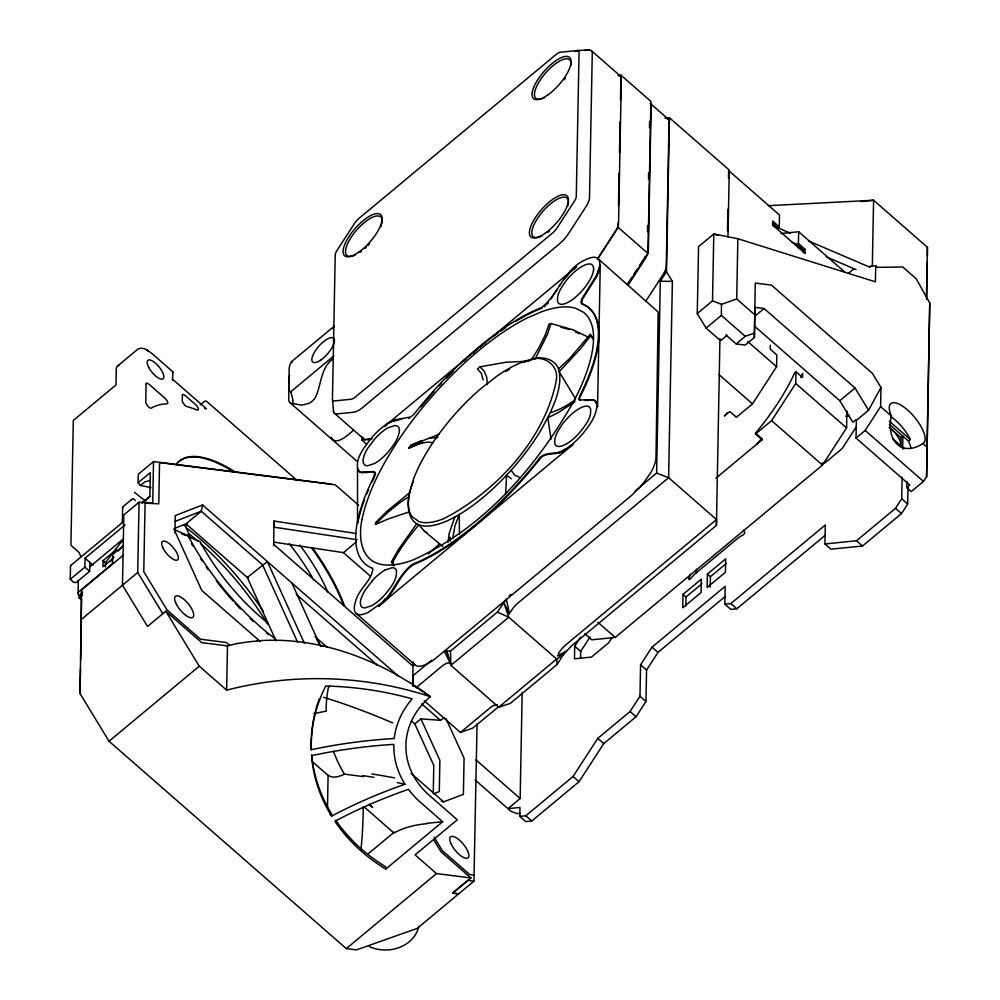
<?xml version="1.0" encoding="UTF-8"?>
<svg xmlns="http://www.w3.org/2000/svg" width="1000" height="1000" viewBox="0 0 1000 1000"><rect width="100%" height="100%" fill="white"/><g stroke="black" fill="none" stroke-linecap="round" stroke-linejoin="round"><path stroke-width="1.5" d="M357.512 522.85L357.525 467.825M452.775 538.288L454.963 525.7L459.225 514.538A106.075 38.913 -48.8 0 0 506.613 475.15L511.125 470.238L514.6 475.075L520.087 477.612M557.188 664.412L556.638 659.05L508.787 617.225L503.65 602.15L509.525 614.087L506.312 598.938L497.362 612.125L450.5 651.1L446.675 650.9L450.725 664.225L444.4 651.438L446.675 650.9L450.875 665.375L498.738 707.212L510.325 703.388L557.188 664.412L563.475 654.45L571.675 645.775L716.438 525.388L716.475 519.55L668.612 477.713L656.625 473.1L635.087 491M721 340.337L727.087 335.275A2.138 0.8 50.3 0 1 725.925 334.988L736.137 343.925L745.238 345.075L754.388 337.475L755.263 283.062L771.475 285.113L872.35 373.3L880.987 387.488L880.625 406.613L865.163 430.438L856.025 438.05L909.8 485.05L906.75 487.587L911.3 491.562L923.487 481.425L926.587 476.662L929.75 303.038L916.213 278.75L902.738 266.975L877.513 267.35L875.725 265.775L869.812 266.375M927.387 256.062L927.425 247.312L873.587 200.25L768.275 205.688M906.75 487.587L906.812 481.463M81.5 599.212L80.675 659.762M81.525 596.087L81.6 589.85L123.05 555.375M355.925 533.438L274.05 521.062L273.975 527.163L357.137 539.725M477.062 723.825L473.925 881.15L417.238 928.388L356.425 949.887L346.287 948.612L109.038 741.225L80.025 693.55L81.6 589.85M412.663 686.2L412.8 675.863L431.575 660.25M706.112 328.088L721.35 315.413L721.5 304.337L712.513 300.875L697.275 313.55L706.112 328.088L719.575 339.85A2.138 0.8 50.3 0 0 721.087 340.037M926.587 476.662L929.75 303.038M89.838 562.388L89.663 571.312L76.263 582.463L73.838 582.425L70.25 579.288L70.512 565.85A1.713 0.637 50.3 0 1 71.125 565.6M78.088 593.538L78.338 580.4M81.2 599.75L79.025 597.85L79.075 594.8M80.025 693.55L80.5 668.975M70.25 579.288L84.875 567.125L85.05 558.2L124.987 525M116.475 549.438L103.1 560.575L102.975 566.812L113.325 558.212M105.4 566.925L105.487 562.663L120.2 543.288L123.125 540.85M112.537 563.888L112.713 554.513L123.362 545.662M122.475 585.275L123.825 514.913L139.062 502.238L152.738 502.85L153.525 461.575L331.012 484.025M151.012 487.625L140.35 485.425L138.125 482.725L138.287 474.25L153.525 461.575M162.775 613.7L137.713 572.513L139.062 502.238M172.475 380.238L172.963 371.925L152.7 354.2C148.8 351.112 143.112 346.2 137.875 349.137L117.762 365.863M174.963 532.938L175.263 515.588L202.613 504.95L398.425 676.112M458.688 893.913L452.625 893.15L470.913 877.938L436.5 873.587L415.087 854.875L457.275 819.788L429.3 795.337A81.812 69.763 1.1 0 1 430.387 696.7A311.962 265.988 1.1 0 0 226.65 690.15L227.5 645.888A312.05 266.075 1.1 0 1 238.012 643.325M273.612 545.7L274.05 521.062M311.262 749.712A176.5 150.488 1.1 0 1 325.788 686.025A303.412 258.7 1.1 0 1 412.15 698.85A93.888 80.05 1.1 0 0 394.25 738.5A484.562 413.15 1.1 0 0 311.262 749.712L311.3 747.487A176.5 150.488 1.1 0 1 311.4 737.412M327.5 807.15L328.1 775.387C332.938 778.688 339.637 776.562 344.45 774.15L363.4 776.612M331.575 816.15A176.5 150.488 1.1 0 1 311.575 755.662A477.713 407.325 1.1 0 1 393.837 744.362A93.888 80.05 1.1 0 0 404.988 784.237A489.15 417.062 1.1 0 0 331.575 816.15L331.613 813.925A176.5 150.488 1.1 0 1 311.725 754.75M366.662 444.237L362.062 440.213L362.113 437.113M385.725 869.087A176.5 150.488 1.1 0 1 334.875 821.275A482.312 411.238 1.1 0 1 408.462 789.338A93.888 80.05 1.1 0 0 420.688 802.513L442.663 821.725L385.725 869.087L385.763 866.85A176.5 150.488 1.1 0 1 335.725 820.212M412.725 684.388L413.075 661.825M433.25 793.55L433.787 765.438L414.812 723.9L411.287 720.825M725.15 596.538L658 652.387L646.562 670.013L645.962 701.475L636.075 716.725L603.763 743.587L579.038 781.712L531.8 821L525.788 821.6L519.812 816.375L519.975 807.45L507.962 808.662L520.15 798.525L522.188 692.463M580.625 637.05L574.712 646.175L574.462 658.8L591.462 657.087L608.7 642.75L612.087 637.525M580.562 658.425L580.688 651.413L590 637.062M597.825 258.525L618.075 227.312L618.162 222.65M618.488 205.588L619.113 172.987M619.5 152.825L620.1 121.788M620.513 100.062L620.988 75.225L618.013 75.525M647.5 231.713L647.613 225.5M648.512 178.95L648.625 172.75M649.488 127.75L649.613 121.538M627.737 284.675L647.975 253.45L650.9 101.375L620.988 75.225M519.812 816.375L525.825 815.763L573.062 776.475L597.788 738.363L630.087 711.488L639.975 696.237L640.588 664.788L652.025 647.15L725.163 586.325L724.825 604.175L730.8 609.4L736.812 608.787L825.312 535.188M656.625 473.1L660.3 281.238L666.488 271.712L669.438 117.775L664.938 118.225M666.488 271.712L672.387 281.4L668.612 477.713L518.05 602.925A12.812 4.7 -48.8 0 0 510.4 612.225M683.025 594.362L682.763 607.75L701.05 592.55L701.312 579.163L683.025 594.362L686.012 596.975L685.85 605.9M697.275 313.55L698.55 246.612L713.8 233.95L737.862 238.738L875.413 281.825L875.725 265.775M696.413 572.987L696.462 570.25A17.075 6.262 -48.8 0 0 696.4 569.263M707.4 574.087L707.15 587.475L725.438 572.263L725.688 558.888L707.4 574.087L710.4 576.7L710.2 587.112M712.513 300.875L713.8 233.95L718.238 235.338M716.438 525.388L719.938 338.812M727.5 230.938L727.913 209.275M728.5 178.312L728.65 170.562L779.5 215.012L779.275 226.8L778.062 227.812A124.138 45.55 -48.8 0 0 772.525 225.512M727.975 236.925L729.262 170.062L669.438 117.775M754.65 314.65L736.712 298.962L737.862 238.738M727.362 412.575A122.3 44.862 -48.8 0 1 724.362 416.062L729.812 411.525L736.388 417.275L736.4 416.388M754.388 337.475L754.963 307.362L764.062 308.512L855.037 388.025L868.55 410.25L856.363 420.387L856.025 438.05M715.925 478.175L762.113 439.762L755.525 434.012L755.55 433.125A124.15 45.55 -48.8 0 0 794.737 372.688L795.962 371.675L802.537 377.425L802.613 373.438A122.3 44.862 -48.8 0 1 800.837 377.587M762.113 439.762L762.125 438.875M770.312 345.2L770.238 349.188L776.812 354.938L776.587 366.725L752.487 403.888L736.388 417.275M755.525 434.012L771.625 420.625L795.738 383.462L795.962 371.675M791.663 242.25A124.138 45.55 -48.8 0 1 797.2 244.537L798.413 243.538L798.65 231.75L781.075 233.525M802.663 251.6A122.3 44.862 -48.8 0 1 804.925 253.275L805 249.288L798.413 243.538M908 486.912L907.675 504.025L901.5 513.55L862.487 546L830.938 549.188L824.95 543.95L825.312 524.987L730.837 603.562L724.825 604.175M584.85 633.737L591.788 639.8L615.225 637.425L822.475 465.075L846.575 427.912L846.912 410.875M872.325 266L873.587 200.25L861.2 201.5M824.95 543.95L856.5 540.763L895.512 508.325L901.688 498.787L902.113 477.025M902.663 449.025L902.9 436.175L901.075 437.688L900.888 443.975A13.662 5.088 50.3 0 0 889.375 427.638M926.475 297.225L927.425 247.312M926.6 299.188L927.312 262.137M375.5 473.175L373.3 471.55L360.312 472.125L357.987 470.213C354.7 458 364.85 446.875 371.613 437.725A34.162 12.537 -48.8 0 1 388.812 422.688L394.113 420L410.337 417.038A8.637 3.162 -48.8 0 0 414.312 413.762L415.538 412.325A170.087 62.4 -48.8 0 1 541.388 307.663C558.7 294.5 564.1 268.762 585.75 259.65A34.15 12.525 -48.8 0 1 597.762 258.438A34.2 12.55 -48.8 0 1 598.55 270.163L595.988 277.7L582.375 299.325L581.663 303.637A170 62.362 -48.8 0 1 579.925 395.7M505.625 493.688L506.613 475.15L511.3 478.787M598.312 272.75L598.55 270.163L595.988 277.7L598.312 272.75L600.275 264.413L597.55 406.575L596.025 401.75L593.7 399.837L579.312 399.963A8.637 3.162 -48.8 0 1 579.338 397.088L579.925 395.712M597 405.087C596.462 416.325 589.15 425.775 582.4 434.225A33.925 12.45 -48.8 0 1 565.2 449.275C558.288 457.025 544.675 450.337 539 460.087M413.488 481.163C406.6 495.75 403 525.588 425.913 526.112A106.075 38.913 -48.8 0 0 454.85 517.025M448.05 542.238L449.212 533.35L454.762 517.075L459.225 514.538L459.475 534.462M409.162 511.912L388.338 518.913L375.438 524.4L375.737 522.413L387.013 511.262L409.925 492.438M922.8 443.488A25.625 9.537 50.3 0 0 907.475 409.9A25.625 9.537 50.3 0 0 891.375 416.025C889.388 424.738 889.65 434.812 895.288 442.188A18.212 15.775 84.2 0 0 900.062 446.35C907.288 450.575 916.4 448.113 922.8 443.488L926.988 447.137M202.613 504.95L201.238 511.213L186 523.888L174.425 528.387M395.025 832.362L393.812 832.7M375.2 475.337L375.513 474.137M589.237 337.612L572.925 329.812L551.025 323.5L547.375 334.425L535.363 358.612L523.237 362.362M172.987 372.15L172.488 372.85M511.125 470.238A106.412 39.038 -48.8 0 0 540.588 430.788L550.3 412.75L555.3 400.65A106.575 39.1 -48.8 0 0 559.212 371.737C557.45 360.712 545.3 356.125 535.363 358.612M374.087 476.238L374.688 472.013L361.413 472.775L359.225 471.562L357.912 469.387L357.987 470.213M580.45 396.175L579.862 397.537A8.637 3.162 -48.8 0 0 579.837 400.425M868.55 410.25L880.987 387.488M538.525 459.538A170 62.362 -48.8 0 1 412.7 564.175C397.912 574.637 393.088 594.8 378.725 606.038L572.938 444.525L563.675 450.913M393.125 565.275L391.45 561.8L398.6 549.288L416.587 523.9M596.075 276.062L581.838 298.863L580.875 302.45L582.225 304.05A170 62.362 -48.8 0 1 580.45 396.163M531.75 359.4L539.35 346.938L545.212 335.025L549.087 324.075L551.025 323.5M550.988 298.8L557.463 288.812M597.388 259.312L614.875 232.35A17.087 6.262 -48.8 0 0 618.562 223.075L621.337 78.763A17.087 6.262 -48.8 0 0 618.675 75.4M627.812 283.538L631.975 277.125M633.638 274.55L636.975 269.413M639.475 265.562L643.637 259.15M628 285.3L644.65 259.625A17.087 6.262 -48.8 0 0 648.35 250.35L651.112 106.037A17.087 6.262 -48.8 0 0 650.638 103.888M645.95 300.988L662.6 275.312A17.087 6.262 -48.8 0 0 666.287 266.038L669.062 121.725A17.087 6.262 -48.8 0 0 669.025 120.9M856.312 426.775L842.163 448.6L824.912 462.938L821.825 463.25M383.462 601.775L385.425 598.775L378.725 606.038C394.275 595.85 398.175 574.925 413.15 564.75M422.912 442.225L408.888 448.113L410.662 445.425L420.775 440.863M130.787 500.55L132.375 499.025A8.55 3.137 -48.8 0 1 133.575 498.9L135.375 500.475M559.087 286.312L560.562 284.212M110.4 561.613L113.925 556.9M118.325 551L122.037 547.025M558.45 368.975L569.688 358.4L590.25 334.363L590.788 335.613L580.988 348.188L559.212 371.737L575.55 398.825M564.487 279L568.862 273.988M372.312 580.725L365.075 590.312A25.65 9.412 -48.8 0 0 360.325 602.962L360.8 605.712L362.3 607.413L364.738 607.987L371.838 605.65A25.6 9.387 -48.8 0 0 384.762 594.913C390.312 587.875 397.837 579.562 396.275 569.925L394.775 568.225L392.337 567.65L385.238 569.987M547.087 304.212L548.3 302.775M538.475 459.625C544.375 450.1 557.325 455.875 565.2 449.275L559.5 452.762M428.312 553.975L439.575 543.888M509.175 595.925L510.962 594.3M574.45 268.55L576.35 266.837L574.35 267.638M528.85 361.15L505.988 362.225L479.888 366.875L477.463 369L481.35 373.4L483.1 380M332.275 328.7L333.6 327.575M333 358.812C320.238 368.1 321.575 385.138 315.2 397.8A18.35 15.825 -82.8 0 1 308.85 403.438L301.75 405.163L293.925 403.713A25.625 9.4 -48.8 0 1 288.688 398.713L289.062 378.925A25.625 9.4 -48.8 0 1 289.587 375.538M544.438 306.65L545.788 305.525M200.188 404.913L204.8 401.087L206.35 401.112L297.3 480.6M138.125 482.725L150.325 472.587L149.863 496.463L142.1 502.912M140.35 485.425L144.787 481.912L149.75 480.5M293.062 400.462A182.587 157.175 -82.9 0 1 291.863 395.9L290.85 391.688A17.075 6.262 -48.8 0 1 288.8 388.413L289.175 368.625A17.075 6.262 -48.8 0 1 291.413 361.788L334.4 326.05M122.688 506.912L131.7 499.4M70.675 565.55L122.487 522.463M290.85 391.688L333.825 355.938M90.013 566.625L122.987 539.2M113.25 563.1L79.112 591.5A3.413 2.913 1.1 0 0 79.062 595.612L82.613 592.663M79.025 597.85L82.575 594.888M187.425 523.95L185.1 525.875L184.2 525.475L185.113 524.712A108.888 40.512 50.3 0 0 190.875 538.337M81.025 619.75L137.713 572.513M275.637 639.087A128.112 47.663 50.3 0 1 188.1 535.675L187.5 536.188L200.225 541.788A107.438 39.975 50.3 0 0 268.038 623.188M384.525 426.35L478.038 348.587M227.5 645.888L201.713 642.625L165.825 611.25L147.537 626.462L122.475 585.188M109.038 741.225L199.25 666.2L226.65 690.15M274.137 542.163L343.438 552.638L356.337 541.912M798.238 248A124.138 45.55 -48.8 0 1 803.787 250.3L805 249.288M754.688 316.312L764.062 308.512M736.137 343.925L745.288 336.325L754.4 333.1M848.587 273.238L853.962 268.762M416.112 687.7L441.863 666.287A12.812 4.7 -48.8 0 1 450.225 663.4M414.812 723.9L420.913 718.838L440.475 720.337L444.075 717.887M754.663 326.275L839.8 400.7L855.037 388.025M424.275 700.825L460.462 732.45L489.712 708.125A12.812 4.7 -48.8 0 1 497.262 704.775M716.475 519.55L565.913 644.762A12.812 4.7 -48.8 0 0 558.25 654.05M367.562 854.312L393.525 832.738M686.012 596.975L702.013 583.675M710.4 576.7L726.4 563.4M910.95 448.288A25.625 9.537 50.3 0 0 908.512 441.075L910.337 439.55A25.625 9.537 50.3 0 0 890.8 416.55M346.287 948.612L436.5 873.587M142.137 502.938L149.95 496.538M379.663 604.338L368.263 612.3A33.925 12.45 -48.8 0 1 355.475 601.812C358.05 589.538 371.812 580.975 372.863 568.787L372.325 568.362M384.5 426.55L386.85 424.75M498.75 706.637L472.625 728.15L460.462 732.45M574.875 401.712L558.2 412.675L547.85 417.762L551.05 439.125M571.6 271.112L568.575 273.188L576.35 266.837L479.237 347.6A170 62.362 -48.8 0 1 485.188 342.788M505.825 371.525L509.675 369.1M566.125 651.225L557.388 655.913L563.475 654.45L556.638 659.05L498.738 707.212L502.612 705.2M330.175 814.688L331.613 813.925M204.65 408.575L206.45 408.787L172.85 379.525M566.05 444.137L562.188 445.875A25.425 9.325 -48.8 0 1 555.013 444.2C553.413 436.688 558.713 429.85 562.612 423.938A25.562 9.375 -48.8 0 1 583.3 406.737A25.55 9.375 -48.8 0 1 589.012 406.662L590.487 408.413C592.05 418.05 584.525 426.375 578.962 433.4A25.55 9.375 -48.8 0 1 566.05 444.137M392.788 421.35L401.9 419M408.888 448.113L418.7 443.925L427.262 442.1L432.825 442.575M410.662 445.425L439.038 434.312M175.188 521.337L201.238 511.213L262.55 564.812L297.65 642.288M395.562 420.138L388.812 422.688L391.4 421.962M433.587 793.763L439.275 791.6L439.875 760.375L420.913 718.838M441.287 801.25L443.65 801.838L463.387 794.362L464.087 758.25L445.925 718.487M721.5 304.337L736.712 298.962M408.65 418.325L409.688 418.05M577.325 50.525L560.325 52.25A8.537 3.137 -48.8 0 0 556.038 54.525L358.888 218.475A8.537 3.137 -48.8 0 0 354.55 223.363L337.075 250.325A8.537 3.137 -48.8 0 0 335.225 254.963L332.45 399.275A8.537 3.137 -48.8 0 0 334.175 400.938L351.175 399.225A8.537 3.137 -48.8 0 0 355.462 396.95L552.612 233A8.537 3.137 -48.8 0 0 556.95 228.1L574.425 201.15A8.537 3.137 -48.8 0 0 576.275 196.5L579.05 52.2A8.537 3.137 -48.8 0 0 577.325 50.525L588.825 50.025A17.087 6.262 -48.8 0 1 592.275 53.362L589.5 197.675A17.087 6.262 -48.8 0 1 585.812 206.95L568.325 233.9A17.075 6.262 -48.8 0 1 559.65 243.688L362.512 407.638A17.075 6.262 -48.8 0 1 353.938 412.2L336.938 413.913A17.087 6.262 -48.8 0 1 333.488 410.575M574.913 51.425L578 51.112M584.188 50.487L588.825 50.025M585.288 400.462L593.638 400.112L595.837 401.312L597.55 406.575L596.025 401.75L597.15 403.5M372.188 438.7L366 439.312A17.087 6.262 -48.8 0 1 362.75 437.525M362.062 440.213L370.975 439.312M845.775 416.287L848.863 415.975M519.95 813.288L516.95 813.587L510.95 811.275L475.112 779.95M426.525 823.363L442.663 821.725M429.938 438.162L437.925 437.388M257.3 640.85C298.538 637.6 340.037 647.312 377.25 664.85M660.3 281.238L672.387 281.4M474.15 875.1L469.712 874.538L442.275 850.55L434.2 837.262M473.925 881.15L467.863 880.387L452.625 893.05L458.688 893.825M397.3 782.613L404.988 784.237M394.2 565.938L392.762 562.163L391.45 561.8M560.9 327.225L569.763 329.588M188.1 535.675L182.162 534.05L188.1 535.675L173.837 529.4M134.45 492.287L143.112 499.263L145.963 500.513M773.388 225.9L790.475 233.212M808.975 241.137L870.188 267.337M826.175 256.8L856.075 269.6M497.362 612.125L508.787 617.225L450.875 665.375L450.5 651.1M575.363 331.85L579.5 333.725M413.462 685.812L417.837 688.388M409.812 682.675L399.188 676.287A342.3 320.85 -55.4 0 0 377.262 664.825M392.762 562.163A82.4 30.225 -48.8 0 1 418.913 524.95L424.35 531.1L426.887 532.663M418.913 689.062L430.387 696.7L425.363 693.05M424.35 531.1L442.812 546.525M798.65 231.75L844.875 272.162M591.413 50.712L620.475 76.125M650.25 103.4L668.2 119.087M779.275 226.8L772.7 221.05L772.613 225.037L804.925 253.275M772.575 223.025L778.062 227.812M797.2 244.55L803.775 250.3M880.625 406.613L891.375 416.025M889.325 421.175L910.337 439.55M889.388 424.35L908.512 441.075M889.375 427.463L901.075 437.688M892.55 438.525L904.225 448.725M865.163 430.438L923.487 481.425M721.35 315.413L745.288 336.325M618.075 227.312L647.975 253.45M747.7 341.475L776.587 366.725M795.738 383.462L846.575 427.912M901.688 498.787L907.675 504.025M895.512 508.325L901.5 513.55M597.762 258.438L658.175 312.05L655.987 457.65A34.112 12.512 -48.8 0 1 650.475 473.137L641.938 485.087L631.375 495.613L437.15 657.125A34.1 12.512 -48.8 0 1 422.088 665.837A33.862 12.425 -48.8 0 1 415.475 665.25L356.262 613.513M718.975 374.588L752.487 403.888M771.625 420.625L822.475 465.075M755.55 433.125L761.025 437.912M856.5 540.763L862.487 546M730.837 603.562L736.812 608.787M652.025 647.15L658 652.387M597.888 622.275L615.225 637.425M640.588 664.788L646.562 670.013M334.35 413.212L363.413 438.625M639.975 696.237L645.962 701.475M574.712 646.175L580.688 651.413M290 402.688L357.075 461.325M630.087 711.488L636.075 716.725M358.638 505.238L335.25 484.8L159.55 462.575L158.763 503.787L145.087 503.175L143.775 571.663L167.1 610.013L200.512 639.225L226.3 642.487L229.825 645.55M597.788 738.363L603.763 743.587M343.438 552.638L370.25 576.062M573.062 776.475L579.038 781.712M273.6 544.325L412.925 666.1M296.3 594.312L377.175 665.013M421.725 703.95L440.475 720.337M475.788 759.75L520.15 798.525M525.825 815.763L531.8 821M186 523.888L248.2 578.263M315.087 636.737L326.825 646.988M260.425 641.688L201.725 590.375L174.963 531.3M411.062 773.363L443.65 801.838M470.913 877.938L441 851.787L433.725 839.837M103.1 560.575L105.487 562.663M369.038 804.25L372.562 807.337L369.562 804.613M85.05 558.2L92.975 565.138M364.762 807.463L393.775 832.837M312.95 762.163L328.738 775.95M84.875 567.125L89.663 571.312M479.888 366.875L484.113 371.025L486.65 376.962L487.463 384.55M292.087 362.55L291.413 361.788M590.25 334.363L592.913 338.212M590.788 335.613L593.2 339.275M316.575 639.3L320.725 645.962M856.363 420.387L855.95 419.712L852.913 422.25L839.8 400.7M165.825 611.25L199.25 666.2M304.5 643.512L267.362 561.55L247.312 577.487L276.038 640.875M291.85 582.95L319.95 645.075M331.25 437.262C335.363 446.25 347.1 435.838 351.65 431.838A25.625 9.4 -48.8 0 0 353.7 429.85M332.5 399.812L333.525 411.4M450.15 537.15L450.3 541.15M323.688 697.312A951.275 549.9 60.1 0 1 392.688 722.938M395.15 832.45A333.525 113.212 32.9 0 1 426.887 823.675M409.9 682.537A372.175 347.95 -46.9 0 1 425.425 692.95M393.988 832.588A19.712 1.05 -34.5 0 1 394.263 832.288M311.462 736.162A176.5 150.488 1.1 0 1 312.275 727.375M312.45 726.125A176.5 150.488 1.1 0 1 315.075 712.475M315.387 711.25A176.5 150.488 1.1 0 1 316.05 708.8M316.388 707.575A176.5 150.488 1.1 0 1 317.9 702.712M318.312 701.513A176.5 150.488 1.1 0 1 319.163 699.1M238.025 643.487A193.263 175.025 -39 0 1 257.3 641.012M313.975 713.587A484.525 413.125 1.1 0 1 326.175 711.188A162.225 138.312 1.1 0 1 328.3 687.862A67.688 47.413 51.8 0 1 329.538 686.3M344.45 774.15A162.225 138.312 1.1 0 1 333.425 751.213M362.812 775.625A971.425 417.85 44.9 0 1 373.938 777.35M371.825 773.925A984.275 418.137 44.3 0 1 394.562 777.938M363.275 806.65A1386.375 515.775 50.3 0 1 362.15 836.038L361.55 843.688A1391.9 517.825 50.3 0 1 361 849.737M186.025 527.612A136.65 50.838 50.3 0 1 263.512 611.7M176.287 464.462A128.112 47.663 50.3 0 1 234.7 471.613M312.55 547.9A128.112 47.663 50.3 0 1 344.613 606.1M189.175 533.95A136.65 50.838 50.3 0 1 198.175 541.413M200.425 543.375A136.65 50.838 50.3 0 1 267.55 624.075M324.438 645.462A107.438 39.975 50.3 0 1 321.062 646.287M299.812 545.05A107.438 39.975 50.3 0 1 327.85 592.2M289.3 543.8A107.438 39.975 50.3 0 1 313.712 580M268.55 634.625A128.112 47.663 50.3 0 1 266.388 632.875M253.35 621.525A128.112 47.663 50.3 0 1 250.1 618.475M240.475 608.888A128.112 47.663 50.3 0 1 235.212 603.3M233.137 601.013A128.112 47.663 50.3 0 1 216.262 580.8M208.038 569.675A128.112 47.663 50.3 0 1 206.3 567.188M202.075 560.95A128.112 47.663 50.3 0 1 200.45 558.45M192.862 546A128.112 47.663 50.3 0 1 191.45 543.538M176.775 463.587A128.112 47.663 50.3 0 1 234.1 472.113M311.938 548.413A128.112 47.663 50.3 0 1 343.587 605.487M123.462 507.013A1.713 0.637 50.3 0 0 122.625 507.137L122.362 522.562A1.713 0.637 50.3 0 1 122.688 522.438M137.762 503.088A8.537 3.137 -48.8 0 1 139.088 503.425M80.925 556.912A186.213 69.275 50.3 0 1 79.425 553.275A1.713 0.637 50.3 0 0 78.362 551.838L72.1 546.362A1.713 0.637 50.3 0 1 70.925 544.425L73.3 420.45L115.975 384.963L116.275 369.35A21.35 7.95 50.3 0 1 119.1 365.312M418.837 926.287A34.162 29.125 1.1 0 1 369.263 946.55M690.225 574.362A17.087 6.262 -48.8 0 1 688.9 578.45A2.138 0.787 -48.8 0 0 689.15 579.513A2.138 0.787 -48.8 0 0 690.913 578.237A17.075 6.262 -48.8 0 1 696.525 572.6L736.988 538.95A17.075 6.262 -48.8 0 1 742.55 535.3A2.138 0.787 -48.8 0 0 744.338 533.625A2.138 0.787 -48.8 0 0 744.638 532.087A17.087 6.262 -48.8 0 1 743.425 530.112M293.35 403.95A214.788 186.137 -82.3 0 1 292.438 400.712M355.375 254.975A25.625 9.4 -48.8 0 1 346.825 245.55A25.625 9.4 -48.8 0 1 368.975 219.2A25.625 9.4 -48.8 0 1 381.75 223.575M381.375 225.037A25.625 9.4 -48.8 0 1 380.863 226.575M369.513 243.9A25.625 9.4 -48.8 0 1 367.95 245.525M366.362 247.075A25.625 9.4 -48.8 0 1 364.75 248.538M361.525 251.175A25.625 9.4 -48.8 0 1 359.925 252.325M541.675 236.15A25.625 9.4 -48.8 0 1 533.35 226.2A25.625 9.4 -48.8 0 1 556.3 199.762A25.625 9.4 -48.8 0 1 567.675 206.2M549.438 231.088A25.625 9.4 -48.8 0 1 547.825 232.35M541.6 98.875A25.625 9.4 -48.8 0 1 545.525 73.037A25.625 9.4 -48.8 0 1 570.95 65.088M565.363 77.987A25.625 9.4 -48.8 0 1 564.138 79.775M544.338 97.825A25.625 9.4 -48.8 0 1 542.925 98.425M575.413 399.712A82.263 30.175 -48.8 0 1 550.3 412.75M375.438 524.4A82.2 30.162 -48.8 0 1 409.038 496.562M539.05 460A170 62.362 -48.8 0 1 413.225 564.637M420.95 406.788A170 62.362 -48.8 0 1 433.988 391.538M439.188 385.825A170 62.362 -48.8 0 1 441.287 383.562M446.575 378.013A170 62.362 -48.8 0 1 453.013 371.5M463.9 361.087A170 62.362 -48.8 0 1 466.087 359.075M472.688 353.2A170 62.362 -48.8 0 1 477.1 349.412M493.425 336.425A170 62.362 -48.8 0 1 498.263 332.875M500.763 331.1A170 62.362 -48.8 0 1 505.75 327.688M515.837 321.262A170 62.362 -48.8 0 1 541.962 308.125M372.438 568.237A170 62.362 -48.8 0 1 374.212 476.138M415.412 665.263A34.1 12.512 -48.8 0 1 413.7 662.987M372.312 580.638A25.6 9.387 -48.8 0 1 385.238 569.888M357.762 522.987A170.075 62.4 -48.8 0 1 364.5 499.7M366.825 493.75A170.075 62.4 -48.8 0 1 368.587 489.575M371.8 482.475A170.075 62.4 -48.8 0 1 374.625 476.7M667.7 118.713A17.087 6.262 -48.8 0 1 668.863 120.175M665.612 118.387A17.087 6.262 -48.8 0 1 667.1 118.475M645.275 256.312A16.225 5.95 -48.8 0 1 644.513 257.725M900.938 444.825A13.662 5.088 50.3 0 1 900.35 446.712M761.637 438.475A122.3 44.862 -48.8 0 1 756.663 444.3M146.1 384L145.762 402.137A4.275 1.587 50.3 0 0 148.012 406.325A4.275 1.587 50.3 0 0 151.4 408.088A188.762 70.225 50.3 0 1 156.762 405.613A182.5 67.9 50.3 0 1 162.75 404.162L167.087 403.775A4.275 1.587 50.3 0 0 167.525 401.75A4.275 1.587 50.3 0 0 164.85 398.113L149.137 384.375A4.275 1.587 50.3 0 0 146.1 384M182.387 395.288L182.288 400.65A4.275 1.587 50.3 0 0 183.925 404.125A4.275 1.587 50.3 0 0 187.087 406.625A194.963 72.537 50.3 0 1 196.988 409.95A4.275 1.587 50.3 0 0 198.263 408.525A4.275 1.587 50.3 0 0 195.425 404.425L185.413 395.675A4.275 1.587 50.3 0 0 182.387 395.288M361.9 519.763C358.663 535.538 360.062 557.688 378.088 563.612A163.025 59.812 -48.8 0 0 412.638 560.125C483.275 528.763 536.75 466.788 574.163 400.562A163.212 59.875 -48.8 0 0 593.538 339.075A163 59.8 -48.8 0 0 583.675 312.4L575.925 308.337A163.65 60.038 -48.8 0 0 541.388 311.825L526.9 318.137A163 59.8 -48.8 0 0 478.638 350.688A163.125 59.85 -48.8 0 0 401.938 434.975C384.487 460.962 368.462 488.837 361.9 519.763M556.375 379.975C545.3 438.85 495.712 492.2 443.425 518.8A104.012 38.163 -48.8 0 1 418.875 521.55L412.05 516.575A103.488 37.962 -48.8 0 1 409.237 493.862L413.575 478.825A104.012 38.163 -48.8 0 1 433.812 441.262L437.425 436.112A103.562 38 -48.8 0 1 481.112 388.413L497.425 375.775A103.575 38 -48.8 0 1 528.987 359.988C542.75 354.175 559.075 364.5 556.375 379.975M399.462 430.513C398.488 439.125 392.9 446.325 387.488 452.75A25.6 9.387 -48.8 0 1 374.562 463.488L367.463 465.825L365.025 465.25L363.525 463.55L363.05 460.8A25.65 9.412 -48.8 0 1 367.8 448.15L375.037 438.562A25.6 9.387 -48.8 0 1 387.962 427.825L395.062 425.487L397.5 426.062L399 427.762L399.462 430.513M593.675 269C592.7 277.625 587.112 284.825 581.688 291.238A25.55 9.375 -48.8 0 1 568.775 301.975L564.925 303.712A25.412 9.325 -48.8 0 1 557.737 302.038C556.138 294.525 561.438 287.688 565.337 281.775A25.562 9.375 -48.8 0 1 582.163 266.312A25.55 9.375 -48.8 0 1 591.75 264.5L593.212 266.25L593.675 269M146.713 349.963L147.775 350.775L146.713 349.963M148.713 367.388A11.963 4.45 50.3 0 0 163.15 378.725A11.963 4.45 50.3 0 0 154.65 362.475A11.963 4.45 50.3 0 0 148.713 367.388M175.8 603.1A13.662 5.088 50.3 0 0 192.375 617.587A13.662 5.088 50.3 0 0 184.288 599.637A13.662 5.088 50.3 0 0 175.8 603.1M450.975 843.637A13.662 5.088 50.3 0 0 467.55 858.125A13.662 5.088 50.3 0 0 459.462 840.175A13.662 5.088 50.3 0 0 450.975 843.637M162.938 547.9A11.963 4.45 50.3 0 0 177.438 560A11.963 4.45 50.3 0 0 169.7 544.025A11.963 4.45 50.3 0 0 162.938 547.9M321.188 359.762A15.8 5.8 -48.8 0 0 333.713 338.425A15.8 5.8 -48.8 0 0 314.462 352.212A15.8 5.8 -48.8 0 0 321.188 359.762M358.85 252.087A27.325 10.025 -48.8 0 0 381.05 215.062A27.325 10.025 -48.8 0 0 347.887 238.3A27.325 10.025 -48.8 0 0 358.85 252.087M545.15 233.263A27.325 10.025 -48.8 0 0 567.362 196.238A27.325 10.025 -48.8 0 0 534.2 219.462A27.325 10.025 -48.8 0 0 545.15 233.263M547.812 94.95A27.325 10.025 -48.8 0 0 570.013 57.912A27.325 10.025 -48.8 0 0 536.85 81.15A27.325 10.025 -48.8 0 0 547.812 94.95"/></g></svg>
